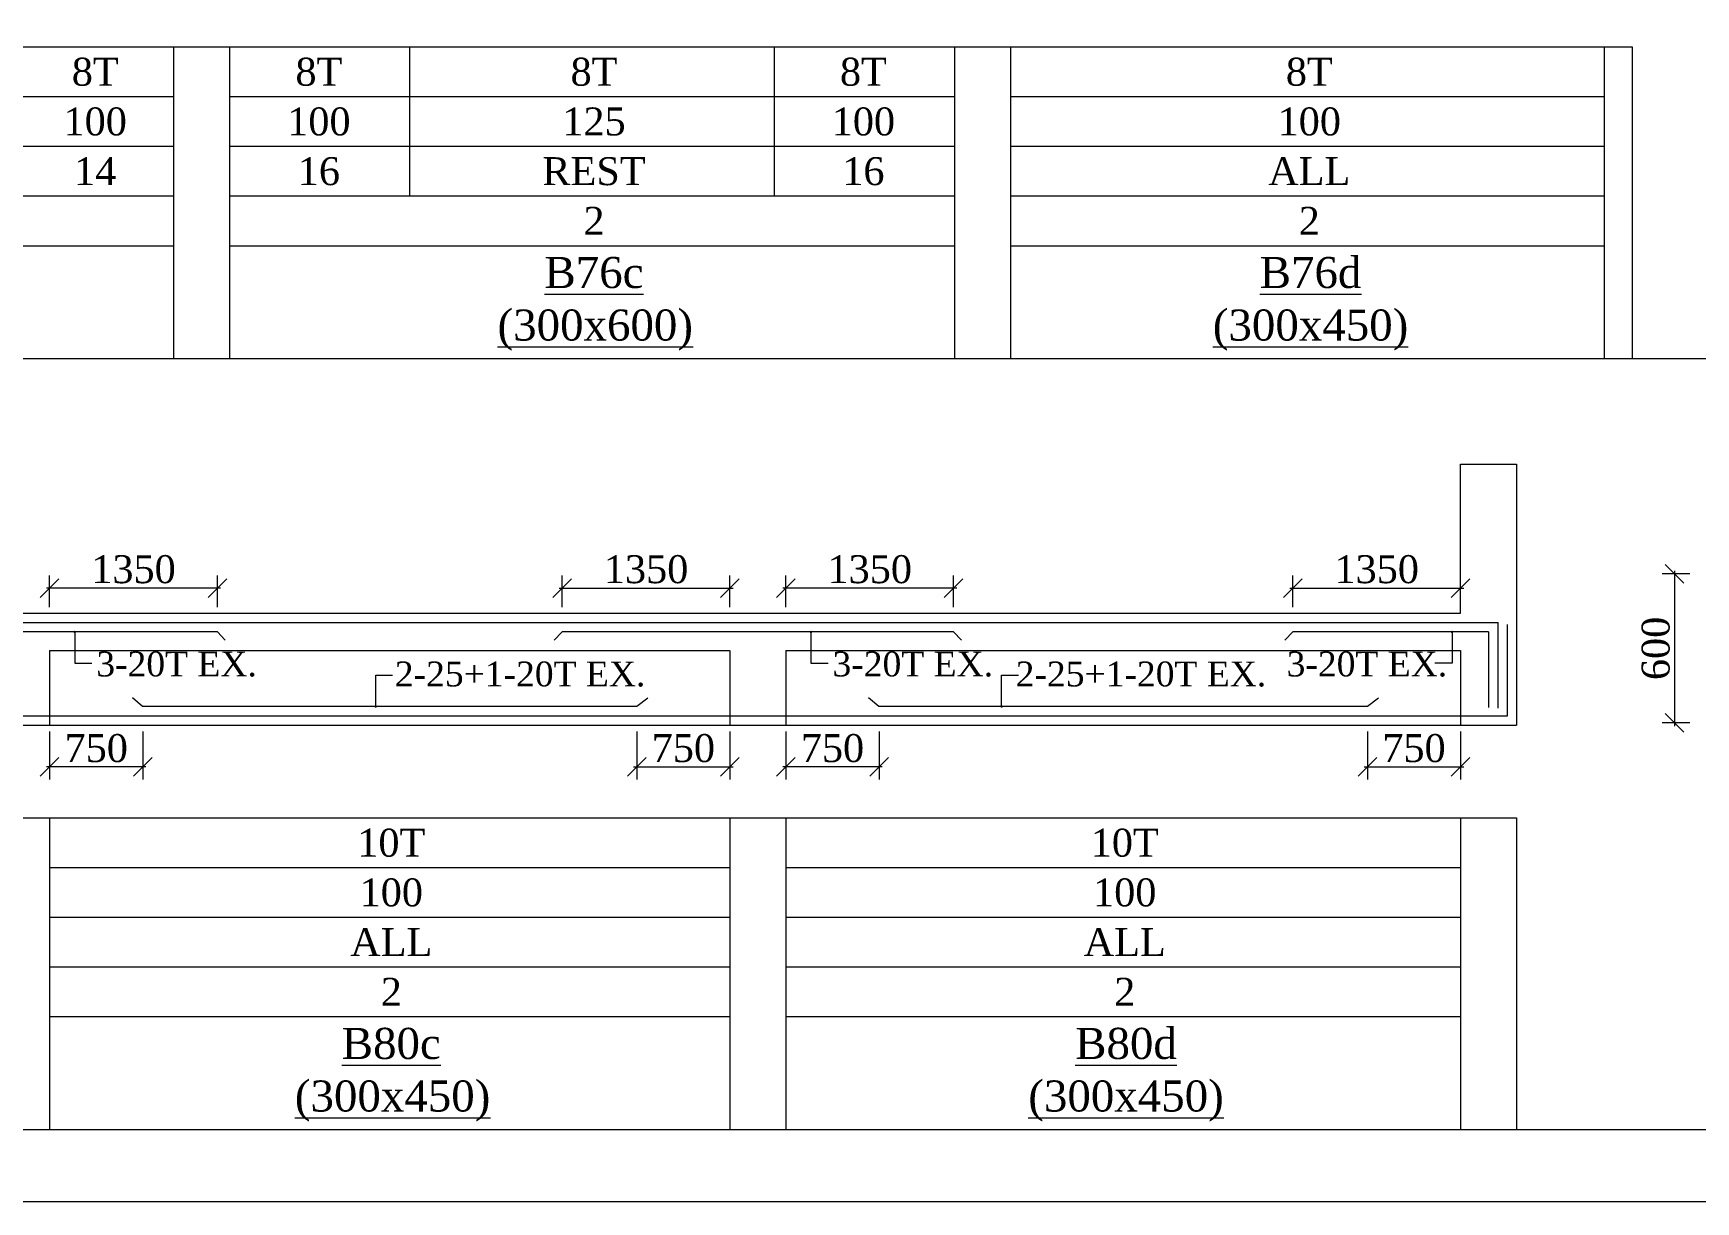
# Model space of a CAD drawing. Header units: millimetres. Extents: x 9781889 to 10654170, y -7852491 to -7608561.
# Drawn here: x 10213261 to 10226641, y -7801878 to -7792473 of the extents above; entities that cross this region are included whole.
import ezdxf
from ezdxf.enums import TextEntityAlignment as Align

# ---------------------------------------------------------------- set-up
doc = ezdxf.new("R2010")
doc.units = ezdxf.units.MM
doc.header["$LTSCALE"] = 10
doc.header["$PDMODE"] = 3
doc.linetypes.add('HIDDEN', pattern=[0.375, 0.25, -0.125])
for name, color, linetype, lineweight in [('S-DIM L.S.', 7, 'Continuous', 0), ('S-L.S.SECTION', 5, 'Continuous', 0), ('S-L.S.SLAB LINE', 252, 'HIDDEN', 0), ('S-L.S.STEEL', 1, 'Continuous', 9), ('S-SECTION MARK', 7, 'Continuous', 0), ('S-SHEET', 251, 'Continuous', 0), ('S-TEXT', 7, 'Continuous', 0), ('S-TEXT L.S. BEAM NO.', 30, 'Continuous', 0), ('S-TEXT. L.S.', 7, 'Continuous', 0)]:
    doc.layers.add(name, color=color, linetype=linetype, lineweight=lineweight)
doc.styles.add('135', font='arial.ttf', dxfattribs={"width": 0.8, "height": 135})
doc.styles.get("Standard").update_dxf_attribs({"font": 'arial.ttf'})
doc.styles.add('TEXT', font='times.ttf')
doc.dimstyles.new('75', dxfattribs={"dimtxt": 135, "dimasz": 90, "dimexe": 0.1, "dimexo": 0.03, "dimgap": 0.09, "dimtad": 1, "dimdec": 0, "dimzin": 0, "dimdsep": 46, "dimtxsty": '135', "dimblk": 'ARCHTICK', "dimcen": 0.09, "dimclrd": 256, "dimclre": 256, "dimclrt": 256, "dimadec": 0, "dimazin": 0, "dimtfac": 1, "dimtdec": 0, "dimtofl": 0, "dimtmove": 1, "dimatfit": 3, "dimldrblk": 'DOTSMALL', "dimfxl": 1, "dimtolj": 1, "dimtzin": 0, "dimlwd": -1, "dimlwe": -1, "dimarcsym": 0})
doc.dimstyles.new('SETU_1', dxfattribs={"dimtxt": 200, "dimasz": 150, "dimexe": 100, "dimexo": 50, "dimgap": 35, "dimtad": 1, "dimdec": 0, "dimzin": 0, "dimdsep": 46, "dimtxsty": 'Standard', "dimblk": 'OBLIQUE', "dimcen": 150, "dimdle": 25, "dimclrd": 256, "dimclre": 7, "dimclrt": 256, "dimadec": 0, "dimazin": 0, "dimtfac": 1, "dimtdec": 0, "dimtofl": 0, "dimtmove": 1, "dimatfit": 3, "dimfxl": 1, "dimtolj": 1, "dimtzin": 0, "dimlwd": -1, "dimlwe": 5, "dimarcsym": 1})

# ---------------------------------------------------------------- blocks, each defined once
blk = doc.blocks.new('_Oblique')
at = {"color": 0, "linetype": 'ByBlock', "lineweight": -2}
blk.add_line((-0.5, -0.5), (0.5, 0.5), dxfattribs=at)
blk = doc.blocks.new('*D684')
at = {"layer": 'Defpoints', "color": 0, "transparency": 16777216}
for p in [(10226644, -7796824), (10226469, -7798024), (10226644, -7798024)]:
    blk.add_point(p, dxfattribs=at)
at = {"layer": 'S-DIM L.S.', "color": 7, "lineweight": 5, "transparency": 16777216}
for p, q in [((10226594, -7796824), (10226369, -7796824)), ((10226594, -7798024), (10226369, -7798024))]:
    blk.add_line(p, q, dxfattribs=at)
at = {"layer": 'S-DIM L.S.', "transparency": 16777216}
blk.add_line((10226469, -7796799), (10226469, -7798049), dxfattribs=at)
at = {"layer": 'S-DIM L.S.', "transparency": 16777216, "xscale": 150, "yscale": 150, "zscale": 150}
for p, rotation in [((10226469, -7796824), 90), ((10226469, -7798024), 270)]:
    blk.add_blockref('_Oblique', p, dxfattribs=dict(at, rotation=rotation))
at = {"layer": 'S-DIM L.S.', "transparency": 16777216, "insert": (10226319, -7797424), "char_height": 225, "attachment_point": 5, "rotation": 90, "style": 'TEXT'}
blk.add_mtext('\\A1;600', dxfattribs=at)
blk = doc.blocks.new('*D1661')
at = {"layer": 'Defpoints', "color": 0, "transparency": 16777216}
for p in [(10213393, -7796938), (10213393, -7797142, 0), (10214743, -7797142, 0)]:
    blk.add_point(p, dxfattribs=at)
at = {"layer": 'S-DIM L.S.', "color": 7, "lineweight": 5, "transparency": 16777216}
for p, q in [((10213393, -7797092), (10213393, -7796838)), ((10214743, -7797092), (10214743, -7796838))]:
    blk.add_line(p, q, dxfattribs=at)
at = {"layer": 'S-DIM L.S.', "transparency": 16777216}
blk.add_line((10214768, -7796938), (10213368, -7796938), dxfattribs=at)
at = {"layer": 'S-DIM L.S.', "transparency": 16777216, "xscale": 150, "yscale": 150, "zscale": 150, "rotation": 180}
blk.add_blockref('_Oblique', (10213393, -7796938), dxfattribs=at)
at = {"layer": 'S-DIM L.S.', "transparency": 16777216, "xscale": 150, "yscale": 150, "zscale": 150}
blk.add_blockref('_Oblique', (10214743, -7796938), dxfattribs=at)
at = {"layer": 'S-DIM L.S.', "transparency": 16777216, "insert": (10214068, -7796788), "char_height": 225, "attachment_point": 5, "style": 'TEXT'}
blk.add_mtext('\\A1;1350', dxfattribs=at)
blk = doc.blocks.new('_ArchTick')
at = {"color": 0, "linetype": 'ByBlock', "const_width": 0.15}
blk.add_lwpolyline([(-0.5, -0.5), (0.5, 0.5)], dxfattribs=at)
blk = doc.blocks.new('*D1662')
at = {"layer": 'Defpoints', "color": 0, "transparency": 16777216}
for p in [(10218868, -7796938), (10217518, -7797142, 0), (10218868, -7797142, 0)]:
    blk.add_point(p, dxfattribs=at)
at = {"layer": 'S-DIM L.S.', "color": 7, "lineweight": 5, "transparency": 16777216}
for p, q in [((10217518, -7797092), (10217518, -7796838)), ((10218868, -7797092), (10218868, -7796838))]:
    blk.add_line(p, q, dxfattribs=at)
at = {"layer": 'S-DIM L.S.', "transparency": 16777216}
blk.add_line((10217493, -7796938), (10218893, -7796938), dxfattribs=at)
at = {"layer": 'S-DIM L.S.', "transparency": 16777216, "xscale": 150, "yscale": 150, "zscale": 150, "rotation": 180}
blk.add_blockref('_Oblique', (10217518, -7796938), dxfattribs=at)
at = {"layer": 'S-DIM L.S.', "transparency": 16777216, "xscale": 150, "yscale": 150, "zscale": 150}
blk.add_blockref('_Oblique', (10218868, -7796938), dxfattribs=at)
at = {"layer": 'S-DIM L.S.', "transparency": 16777216, "insert": (10218193, -7796788), "char_height": 225, "attachment_point": 5, "style": 'TEXT'}
blk.add_mtext('\\A1;1350', dxfattribs=at)
blk = doc.blocks.new('*D1663')
at = {"layer": 'Defpoints', "color": 0, "transparency": 16777216}
for p in [(10219318, -7796938), (10219318, -7797142, 0), (10220668, -7797142, 0)]:
    blk.add_point(p, dxfattribs=at)
at = {"layer": 'S-DIM L.S.', "color": 7, "lineweight": 5, "transparency": 16777216}
for p, q in [((10219318, -7797092), (10219318, -7796838)), ((10220668, -7797092), (10220668, -7796838))]:
    blk.add_line(p, q, dxfattribs=at)
at = {"layer": 'S-DIM L.S.', "transparency": 16777216}
blk.add_line((10220693, -7796938), (10219293, -7796938), dxfattribs=at)
at = {"layer": 'S-DIM L.S.', "transparency": 16777216, "xscale": 150, "yscale": 150, "zscale": 150, "rotation": 180}
blk.add_blockref('_Oblique', (10219318, -7796938), dxfattribs=at)
at = {"layer": 'S-DIM L.S.', "transparency": 16777216, "xscale": 150, "yscale": 150, "zscale": 150}
blk.add_blockref('_Oblique', (10220668, -7796938), dxfattribs=at)
at = {"layer": 'S-DIM L.S.', "transparency": 16777216, "insert": (10219993, -7796788), "char_height": 225, "attachment_point": 5, "style": 'TEXT'}
blk.add_mtext('\\A1;1350', dxfattribs=at)
blk = doc.blocks.new('*D1664')
at = {"layer": 'Defpoints', "color": 0, "transparency": 16777216}
for p in [(10224748, -7796938), (10223398, -7797142, 0), (10224748, -7797142, 0)]:
    blk.add_point(p, dxfattribs=at)
at = {"layer": 'S-DIM L.S.', "color": 7, "lineweight": 5, "transparency": 16777216}
for p, q in [((10223398, -7797092), (10223398, -7796838)), ((10224748, -7797092), (10224748, -7796838))]:
    blk.add_line(p, q, dxfattribs=at)
at = {"layer": 'S-DIM L.S.', "transparency": 16777216}
blk.add_line((10223373, -7796938), (10224773, -7796938), dxfattribs=at)
at = {"layer": 'S-DIM L.S.', "transparency": 16777216, "xscale": 150, "yscale": 150, "zscale": 150, "rotation": 180}
blk.add_blockref('_Oblique', (10223398, -7796938), dxfattribs=at)
at = {"layer": 'S-DIM L.S.', "transparency": 16777216, "xscale": 150, "yscale": 150, "zscale": 150}
blk.add_blockref('_Oblique', (10224748, -7796938), dxfattribs=at)
at = {"layer": 'S-DIM L.S.', "transparency": 16777216, "insert": (10224073, -7796788), "char_height": 225, "attachment_point": 5, "style": 'TEXT'}
blk.add_mtext('\\A1;1350', dxfattribs=at)
blk = doc.blocks.new('*D1678')
at = {"layer": 'Defpoints', "color": 0, "transparency": 16777216}
for p in [(10218118, -7798042, 0), (10218868, -7798042, 0), (10218868, -7798378)]:
    blk.add_point(p, dxfattribs=at)
at = {"layer": 'S-DIM L.S.', "color": 7, "lineweight": 5, "transparency": 16777216}
for p, q in [((10218118, -7798092), (10218118, -7798478)), ((10218868, -7798092), (10218868, -7798478))]:
    blk.add_line(p, q, dxfattribs=at)
at = {"layer": 'S-DIM L.S.', "transparency": 16777216}
blk.add_line((10218093, -7798378), (10218893, -7798378), dxfattribs=at)
at = {"layer": 'S-DIM L.S.', "transparency": 16777216, "xscale": 150, "yscale": 150, "zscale": 150, "rotation": 180}
blk.add_blockref('_Oblique', (10218118, -7798378), dxfattribs=at)
at = {"layer": 'S-DIM L.S.', "transparency": 16777216, "xscale": 150, "yscale": 150, "zscale": 150}
blk.add_blockref('_Oblique', (10218868, -7798378), dxfattribs=at)
at = {"layer": 'S-DIM L.S.', "transparency": 16777216, "insert": (10218493, -7798228), "char_height": 225, "attachment_point": 5, "style": 'TEXT'}
blk.add_mtext('\\A1;750', dxfattribs=at)
blk = doc.blocks.new('*D1679')
at = {"layer": 'Defpoints', "color": 0, "transparency": 16777216}
for p in [(10213393, -7798042, 0), (10214143, -7798042, 0), (10213393, -7798378)]:
    blk.add_point(p, dxfattribs=at)
at = {"layer": 'S-DIM L.S.', "color": 7, "lineweight": 5, "transparency": 16777216}
for p, q in [((10213393, -7798092), (10213393, -7798478)), ((10214143, -7798092), (10214143, -7798478))]:
    blk.add_line(p, q, dxfattribs=at)
at = {"layer": 'S-DIM L.S.', "transparency": 16777216}
blk.add_line((10214168, -7798378), (10213368, -7798378), dxfattribs=at)
at = {"layer": 'S-DIM L.S.', "transparency": 16777216, "xscale": 150, "yscale": 150, "zscale": 150, "rotation": 180}
blk.add_blockref('_Oblique', (10213393, -7798378), dxfattribs=at)
at = {"layer": 'S-DIM L.S.', "transparency": 16777216, "xscale": 150, "yscale": 150, "zscale": 150}
blk.add_blockref('_Oblique', (10214143, -7798378), dxfattribs=at)
at = {"layer": 'S-DIM L.S.', "transparency": 16777216, "insert": (10213768, -7798228), "char_height": 225, "attachment_point": 5, "style": 'TEXT'}
blk.add_mtext('\\A1;750', dxfattribs=at)
blk = doc.blocks.new('*D1680')
at = {"layer": 'Defpoints', "color": 0, "transparency": 16777216}
for p in [(10223998, -7798042, 0), (10224748, -7798042, 0), (10224748, -7798378)]:
    blk.add_point(p, dxfattribs=at)
at = {"layer": 'S-DIM L.S.', "color": 7, "lineweight": 5, "transparency": 16777216}
for p, q in [((10223998, -7798092), (10223998, -7798478)), ((10224748, -7798092), (10224748, -7798478))]:
    blk.add_line(p, q, dxfattribs=at)
at = {"layer": 'S-DIM L.S.', "transparency": 16777216}
blk.add_line((10223973, -7798378), (10224773, -7798378), dxfattribs=at)
at = {"layer": 'S-DIM L.S.', "transparency": 16777216, "xscale": 150, "yscale": 150, "zscale": 150, "rotation": 180}
blk.add_blockref('_Oblique', (10223998, -7798378), dxfattribs=at)
at = {"layer": 'S-DIM L.S.', "transparency": 16777216, "xscale": 150, "yscale": 150, "zscale": 150}
blk.add_blockref('_Oblique', (10224748, -7798378), dxfattribs=at)
at = {"layer": 'S-DIM L.S.', "transparency": 16777216, "insert": (10224373, -7798228), "char_height": 225, "attachment_point": 5, "style": 'TEXT'}
blk.add_mtext('\\A1;750', dxfattribs=at)
blk = doc.blocks.new('*D1681')
at = {"layer": 'Defpoints', "color": 0, "transparency": 16777216}
for p in [(10219318, -7798042, 0), (10220068, -7798042, 0), (10219318, -7798378)]:
    blk.add_point(p, dxfattribs=at)
at = {"layer": 'S-DIM L.S.', "color": 7, "lineweight": 5, "transparency": 16777216}
for p, q in [((10219318, -7798092), (10219318, -7798478)), ((10220068, -7798092), (10220068, -7798478))]:
    blk.add_line(p, q, dxfattribs=at)
at = {"layer": 'S-DIM L.S.', "transparency": 16777216}
blk.add_line((10220093, -7798378), (10219293, -7798378), dxfattribs=at)
at = {"layer": 'S-DIM L.S.', "transparency": 16777216, "xscale": 150, "yscale": 150, "zscale": 150, "rotation": 180}
blk.add_blockref('_Oblique', (10219318, -7798378), dxfattribs=at)
at = {"layer": 'S-DIM L.S.', "transparency": 16777216, "xscale": 150, "yscale": 150, "zscale": 150}
blk.add_blockref('_Oblique', (10220068, -7798378), dxfattribs=at)
at = {"layer": 'S-DIM L.S.', "transparency": 16777216, "insert": (10219693, -7798228), "char_height": 225, "attachment_point": 5, "style": 'TEXT'}
blk.add_mtext('\\A1;750', dxfattribs=at)

msp = doc.modelspace()

# ---------------------------------------------------------------- linework, layer by layer
at = {"layer": 'S-L.S.SECTION'}
for p, q in [((10207962.7, -7797141.7, 0), (10224747.7, -7797141.7, 0)), ((10225197.7, -7797141.7, 0), (10225197.7, -7798041.7, 0)), ((10225197.7, -7797141.7, 0), (10225197.7, -7797141.7, 0)), ((10203519.7, -7798041.7, 0), (10225197.7, -7798041.7, 0))]:
    msp.add_line(p, q, dxfattribs=at)
at = {"layer": 'S-L.S.SECTION', "elevation": 0}
msp.add_lwpolyline([(10224747.7, -7797141.7), (10224747.7, -7795941.7), (10225197.7, -7795941.7), (10225197.7, -7797141.7)], dxfattribs=at)
at = {"layer": 'S-L.S.SLAB LINE', "ltscale": 0.3}
for p, q in [((10213392.7, -7797441.7, 0), (10213392.7, -7798041.7, 0)), ((10213392.7, -7797441.7, 0), (10218867.7, -7797441.7, 0)), ((10218867.7, -7797441.7, 0), (10218867.7, -7798041.7, 0)), ((10219317.7, -7797441.7, 0), (10219317.7, -7798041.7, 0)), ((10219317.7, -7797441.7, 0), (10224747.7, -7797441.7, 0)), ((10224747.7, -7797441.7, 0), (10224747.7, -7798041.7, 0))]:
    msp.add_line(p, q, dxfattribs=at)
at = {"layer": 'S-L.S.STEEL'}
for p, q in [((10203665.6, -7797216.7, 0), (10225050.3, -7797216.7, 0)), ((10225050.3, -7797904.8, 0), (10225050.3, -7797216.7, 0)), ((10225125.3, -7797966.7, 0), (10225125.3, -7797230.3, 0)), ((10214742.7, -7797291.7, 0), (10214805.9, -7797358.5, 0)), ((10220667.7, -7797291.7, 0), (10220730.9, -7797358.5, 0)), ((10224972.7, -7797291.7, 0), (10224972.7, -7797900.8, 0)), ((10203590.6, -7797966.7, 0), (10225125.3, -7797966.7, 0))]:
    msp.add_line(p, q, dxfattribs=at)
at = {"layer": 'S-L.S.STEEL', "elevation": 0}
for points in [[(10218207, -7797823.5), (10218117.5, -7797891.7), (10214140.8, -7797891.7), (10214058.8, -7797821)], [(10224087, -7797823.5), (10223997.5, -7797891.7), (10220065.8, -7797891.7), (10219983.8, -7797821)]]:
    msp.add_lwpolyline(points, dxfattribs=at)
at = {"layer": 'S-L.S.STEEL'}
for points in [[(10214742.7, -7797291.7, 0), (10211692.7, -7797291.7, 0), (10211629.5, -7797358.5, 0)], [(10220667.7, -7797291.7, 0), (10217517.7, -7797291.7, 0), (10217454.5, -7797358.5, 0)], [(10224972.7, -7797291.7, 0), (10223397.7, -7797291.7, 0), (10223334.5, -7797358.5, 0)]]:
    msp.add_polyline3d(points, dxfattribs=at)
at = {"layer": 'S-SHEET'}
for p, q in [((10203519.7, -7792582.7, 0), (10226128.6, -7792582.7, 0)), ((10214389.7, -7792582.7, 0), (10214389.7, -7795092, 0)), ((10214839.7, -7792582.7, 0), (10214839.7, -7795092, 0)), ((10216289.7, -7792582.7, 0), (10216289.7, -7793782.7, 0)), ((10219224.7, -7792582.7, 0), (10219224.7, -7793782.7, 0)), ((10220674.7, -7792582.7, 0), (10220674.7, -7795092, 0)), ((10221124.7, -7792582.7, 0), (10221124.7, -7795092, 0)), ((10225902.7, -7792582.7, 0), (10225902.7, -7795092, 0)), ((10226128.6, -7792582.7, 0), (10226128.6, -7795092, 0)), ((10209214.7, -7792982.7, 0), (10214389.7, -7792982.7, 0)), ((10214839.7, -7792982.7, 0), (10220674.7, -7792982.7, 0)), ((10221124.7, -7792982.7, 0), (10225902.7, -7792982.7, 0)), ((10209214.7, -7793382.7, 0), (10214389.7, -7793382.7, 0)), ((10214839.7, -7793382.7, 0), (10220674.7, -7793382.7, 0)), ((10221124.7, -7793382.7, 0), (10225902.7, -7793382.7, 0)), ((10209214.7, -7793782.7, 0), (10214389.7, -7793782.7, 0)), ((10214839.7, -7793782.7, 0), (10220674.7, -7793782.7, 0)), ((10221124.7, -7793782.7, 0), (10225902.7, -7793782.7, 0)), ((10209214.7, -7794182.7, 0), (10214389.7, -7794182.7, 0)), ((10214839.7, -7794182.7, 0), (10220674.7, -7794182.7, 0)), ((10221124.7, -7794182.7, 0), (10225902.7, -7794182.7, 0)), ((10201466.6, -7795092), (10252800.8, -7795092)), ((10203519.7, -7795092, 0), (10226128.6, -7795092, 0)), ((10203519.7, -7798787.8), (10225197.7, -7798787.8, 0)), ((10213392.7, -7798787.8, 0), (10213392.7, -7801297.1, 0)), ((10218867.7, -7798787.8, 0), (10218867.7, -7801297.1, 0)), ((10219317.7, -7798787.8, 0), (10219317.7, -7801297.1, 0)), ((10224747.7, -7798787.8, 0), (10224747.7, -7801297.1, 0)), ((10225197.7, -7798787.8, 0), (10225197.7, -7801297.1, 0)), ((10213392.7, -7799187.8, 0), (10218867.7, -7799187.8, 0)), ((10219317.7, -7799187.8, 0), (10224747.7, -7799187.8, 0)), ((10213392.7, -7799587.8, 0), (10218867.7, -7799587.8, 0)), ((10219317.7, -7799587.8, 0), (10224747.7, -7799587.8, 0)), ((10213392.7, -7799987.8, 0), (10218867.7, -7799987.8, 0)), ((10219317.7, -7799987.8, 0), (10224747.7, -7799987.8, 0)), ((10213392.7, -7800387.8, 0), (10218867.7, -7800387.8, 0)), ((10219317.7, -7800387.8, 0), (10224747.7, -7800387.8, 0)), ((10201466.6, -7801297.1), (10252800.8, -7801297.1)), ((10203519.7, -7801297.1, 0), (10225197.7, -7801297.1, 0))]:
    msp.add_line(p, q, dxfattribs=at)
msp.add_lwpolyline([(10201466.6, -7760218.1), (10252800.8, -7760218.1), (10252800.8, -7801877.7), (10201466.6, -7801877.7)], close=True, dxfattribs=at)

# ---------------------------------------------------------------- texts
at = {"layer": 'S-TEXT', "linetype": 'ByBlock', "style": 'TEXT'}
for s, p in [('8T', (10213759.8, -7792782.7, 0)), ('8T', (10215559.9, -7792782.7, 0)), ('8T', (10217773.8, -7792782.7, 0)), ('8T', (10219941.9, -7792782.7, 0)), ('8T', (10223530.3, -7792782.7, 0)), ('100', (10213759.8, -7793182.7, 0)), ('100', (10215559.9, -7793182.7, 0)), ('125', (10217773.8, -7793182.7, 0)), ('100', (10219941.9, -7793182.7, 0)), ('100', (10223530.3, -7793182.7, 0)), ('14', (10213759.8, -7793582.7, 0)), ('16', (10215559.9, -7793582.7, 0)), ('REST', (10217773.8, -7793582.7, 0)), ('16', (10219941.9, -7793582.7, 0)), ('ALL', (10223530.3, -7793582.7, 0)), ('2', (10217773.8, -7793982.7, 0)), ('2', (10223530.3, -7793982.7, 0)), ('10T', (10216142.7, -7798987.8, 0)), ('10T', (10222045.2, -7798987.8, 0)), ('100', (10216142.7, -7799387.8, 0)), ('100', (10222045.2, -7799387.8, 0)), ('ALL', (10216142.7, -7799787.8, 0)), ('ALL', (10222045.2, -7799787.8, 0)), ('2', (10216142.7, -7800187.8, 0)), ('2', (10222045.2, -7800187.8, 0))]:
    msp.add_text(s, height=225, dxfattribs=at).set_placement(p, align=Align.MIDDLE_CENTER)
at = {"layer": 'S-TEXT L.S. BEAM NO.', "linetype": 'ByBlock', "style": 'TEXT'}
for s, p in [('%%UB76c', (10217375, -7794523.4, 0)), ('%%U(300x600)', (10216997.5, -7794946.4, 0))]:
    msp.add_text(s, height=250, dxfattribs=at).set_placement(p)
at = {"layer": 'S-TEXT L.S. BEAM NO.', "color": 35, "linetype": 'ByBlock', "style": 'TEXT'}
for s, p in [('%%UB76d', (10223131.4, -7794523.4, 0)), ('%%U(300x450)', (10222754, -7794946.4, 0)), ('%%UB80d', (10221646.4, -7800728.5, 0)), ('%%UB80c', (10215743.9, -7800728.5, 0)), ('%%U(300x450)', (10215366.5, -7801151.5, 0)), ('%%U(300x450)', (10221269, -7801151.5, 0))]:
    msp.add_text(s, height=250, dxfattribs=at).set_placement(p)
at = {"layer": 'S-TEXT. L.S.', "style": 'TEXT'}
for s, p in [('3-20T EX.', (10213768.5, -7797649.2, 0)), ('3-20T EX.', (10219693.5, -7797649.2, 0)), ('3-20T EX.', (10223348, -7797649.2, 0)), ('2-25+1-20T EX.', (10216171.1, -7797729.7, 0)), ('2-25+1-20T EX.', (10221167.7, -7797729.7, 0))]:
    msp.add_text(s, height=200, dxfattribs=at).set_placement(p)

# ---------------------------------------------------------------- dimensions: what is measured, and where the dimension line sits
at = {"layer": 'S-DIM L.S.'}
for base, p1, p2, picture, middle in [((10213392.7, -7796937.9, 0), (10214742.7, -7797141.7, 0), (10213392.7, -7797141.7, 0), '*D1661', (10214067.7, -7796788.4, 0)), ((10219317.7, -7796937.9, 0), (10220667.7, -7797141.7, 0), (10219317.7, -7797141.7, 0), '*D1663', (10219992.7, -7796788.4, 0)), ((10213392.7, -7798377.8, 0), (10214142.8, -7798041.7, 0), (10213392.7, -7798041.7, 0), '*D1679', (10213767.7, -7798228, 0)), ((10219317.7, -7798377.8, 0), (10220067.8, -7798041.7, 0), (10219317.7, -7798041.7, 0), '*D1681', (10219692.7, -7798228, 0))]:
    dim = msp.add_linear_dim(base=base, p1=p1, p2=p2, dimstyle='SETU_1', override={"dimtxt": 225, "dimtxsty": 'TEXT'}, dxfattribs=at)
    dim.commit()
    dim.dimension.update_dxf_attribs({"geometry": picture, "text_midpoint": middle})
for base, p1, p2, picture, middle in [((10218867.7, -7796937.9, 0), (10217517.7, -7797141.7, 0), (10218867.7, -7797141.7, 0), '*D1662', (10218192.7, -7796788.4, 0)), ((10224747.7, -7796937.9, 0), (10223397.7, -7797141.7, 0), (10224747.7, -7797141.7, 0), '*D1664', (10224072.7, -7796788.4, 0)), ((10218867.7, -7798377.8, 0), (10218117.5, -7798041.7, 0), (10218867.7, -7798041.7, 0), '*D1678', (10218492.6, -7798228, 0)), ((10224747.7, -7798377.8, 0), (10223997.5, -7798041.7, 0), (10224747.7, -7798041.7, 0), '*D1680', (10224372.6, -7798228, 0))]:
    dim = msp.add_linear_dim(base=base, p1=p1, p2=p2, angle=180, dimstyle='SETU_1', override={"dimtxt": 225, "dimtxsty": 'TEXT'}, dxfattribs=at)
    dim.commit()
    dim.dimension.update_dxf_attribs({"geometry": picture, "text_midpoint": middle})
at = {"layer": 'S-DIM L.S.', "color": 7}
dim = msp.add_linear_dim(base=(10226468.9, -7798023.8, 0), p1=(10226644, -7796823.8, 0), p2=(10226644, -7798023.8, 0), angle=90, dimstyle='SETU_1', override={"dimtxt": 225, "dimlfac": 0.5, "dimtxsty": 'TEXT'}, dxfattribs=at)
dim.commit()
dim.dimension.update_dxf_attribs({"geometry": '*D684', "text_midpoint": (10226319.4, -7797423.8, 0)})

# ---------------------------------------------------------------- leaders
at = {"layer": 'S-SECTION MARK'}
for points in [[(10213594.5, -7797291.7, 0), (10213594.5, -7797544, 0), (10213733.8, -7797544, 0)], [(10219519.5, -7797291.7, 0), (10219519.5, -7797544, 0), (10219658.8, -7797544, 0)], [(10224678.9, -7797291.7, 0), (10224678.9, -7797544, 0), (10224539.5, -7797544, 0)], [(10216017.2, -7797891.7, 0), (10216017.2, -7797639.4, 0), (10216152.6, -7797639.4, 0)], [(10221054.5, -7797891.7, 0), (10221054.5, -7797639.4, 0), (10221189.9, -7797639.4, 0)]]:
    msp.add_leader(points, dimstyle='75', override={"dimasz": 75}, dxfattribs=at)

doc.saveas('drawing.dxf')
